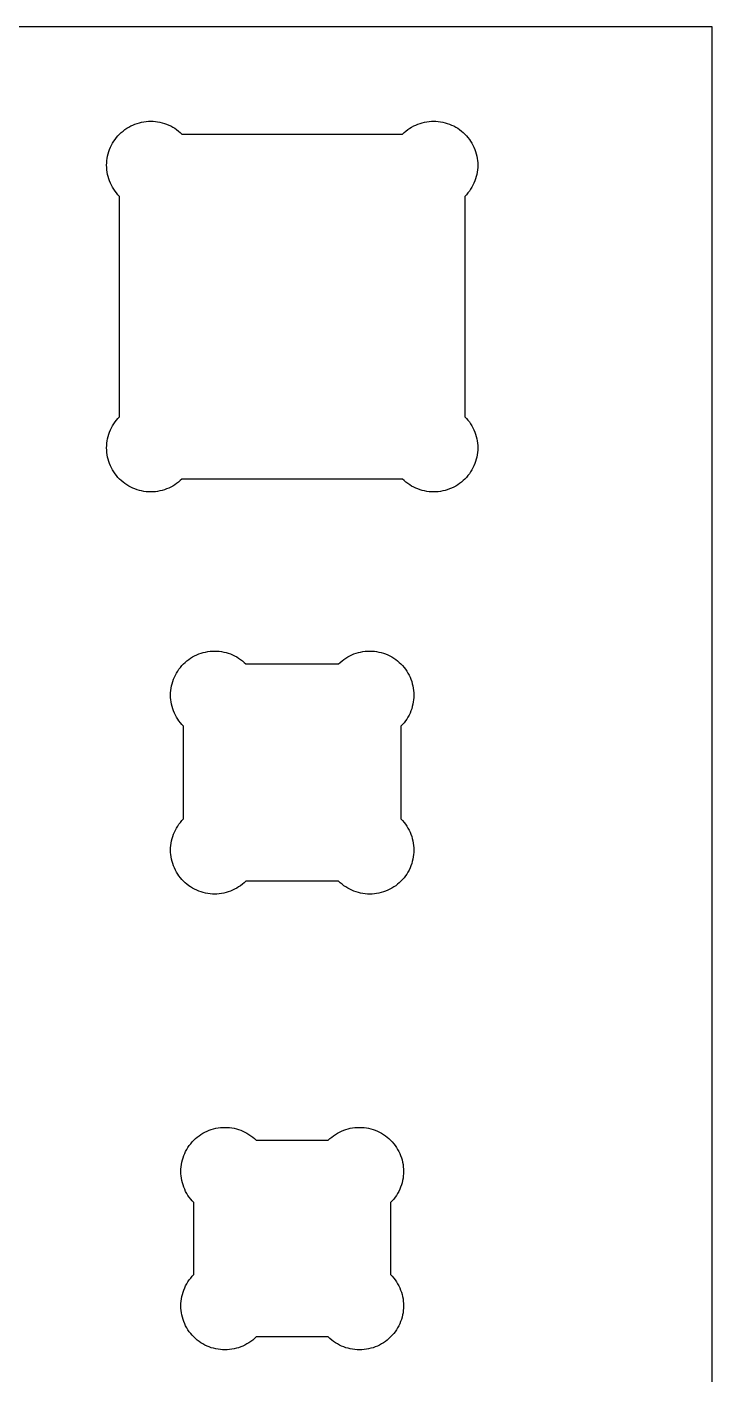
# Model space of a CAD drawing. Header units: metres. Extents: x 0 to 406, y 0 to 165.
# Drawn here: x 359.8 to 406.4, y 73.3 to 165.1 of the extents above; entities that cross this region are included whole.
import ezdxf

# ---------------------------------------------------------------- set-up
doc = ezdxf.new("R2010")
doc.units = ezdxf.units.M

msp = doc.modelspace()

# ---------------------------------------------------------------- linework, layer by layer
for p, q in [((406.4, 165.1), (0, 165.1)), ((406.4, 0), (406.4, 165.1)), ((366.075, 157.8), (366.189, 157.908)), ((366.189, 157.908), (366.308, 158.01)), ((366.308, 158.01), (366.433, 158.106)), ((366.433, 158.106), (366.562, 158.195)), ((366.562, 158.195), (366.696, 158.277)), ((366.696, 158.277), (366.834, 158.352)), ((366.834, 158.352), (366.976, 158.419)), ((366.976, 158.419), (367.121, 158.479)), ((367.121, 158.479), (367.269, 158.532)), ((367.269, 158.532), (367.42, 158.576)), ((367.42, 158.576), (367.573, 158.613)), ((367.573, 158.613), (367.727, 158.642)), ((367.727, 158.642), (367.883, 158.662)), ((367.883, 158.662), (368.039, 158.675)), ((368.039, 158.675), (368.196, 158.679)), ((368.196, 158.679), (368.353, 158.675)), ((368.353, 158.675), (368.51, 158.662)), ((368.51, 158.662), (368.666, 158.642)), ((368.666, 158.642), (368.82, 158.613)), ((368.82, 158.613), (368.973, 158.576)), ((368.973, 158.576), (369.123, 158.532)), ((369.123, 158.532), (369.271, 158.479)), ((369.271, 158.479), (369.417, 158.419)), ((369.417, 158.419), (369.558, 158.352)), ((369.558, 158.352), (369.696, 158.277)), ((369.696, 158.277), (369.83, 158.195)), ((369.83, 158.195), (369.96, 158.106)), ((369.96, 158.106), (370.084, 158.01)), ((370.084, 158.01), (370.204, 157.908)), ((370.204, 157.908), (370.318, 157.8)), ((385.332, 157.8), (385.446, 157.908)), ((385.446, 157.908), (385.566, 158.01)), ((385.566, 158.01), (385.69, 158.106)), ((385.69, 158.106), (385.82, 158.195)), ((385.82, 158.195), (385.954, 158.277)), ((385.954, 158.277), (386.092, 158.352)), ((386.092, 158.352), (386.233, 158.419)), ((386.233, 158.419), (386.379, 158.479)), ((386.379, 158.479), (386.527, 158.532)), ((386.527, 158.532), (386.677, 158.576)), ((386.677, 158.576), (386.83, 158.613)), ((386.83, 158.613), (386.984, 158.642)), ((386.984, 158.642), (387.14, 158.662)), ((387.14, 158.662), (387.297, 158.675)), ((387.297, 158.675), (387.454, 158.679)), ((387.454, 158.679), (387.611, 158.675)), ((387.611, 158.675), (387.767, 158.662)), ((387.767, 158.662), (387.923, 158.642)), ((387.923, 158.642), (388.077, 158.613)), ((388.077, 158.613), (388.23, 158.576)), ((388.23, 158.576), (388.381, 158.532)), ((388.381, 158.532), (388.529, 158.479)), ((388.529, 158.479), (388.674, 158.419)), ((388.674, 158.419), (388.816, 158.352)), ((388.816, 158.352), (388.954, 158.277)), ((388.954, 158.277), (389.088, 158.195)), ((389.088, 158.195), (389.217, 158.106)), ((389.217, 158.106), (389.342, 158.01)), ((389.342, 158.01), (389.461, 157.908)), ((389.461, 157.908), (389.575, 157.8)), ((365.456, 156.899), (365.523, 157.041)), ((365.523, 157.041), (365.598, 157.179)), ((365.598, 157.179), (365.68, 157.313)), ((365.68, 157.313), (365.769, 157.442)), ((365.769, 157.442), (365.865, 157.567)), ((365.865, 157.567), (365.967, 157.686)), ((365.967, 157.686), (366.075, 157.8)), ((366.075, 157.8), (366.075, 157.8)), ((366.075, 157.8), (366.075, 157.8)), ((370.318, 157.8), (385.332, 157.8)), ((389.575, 157.8), (389.575, 157.8)), ((389.575, 157.8), (389.575, 157.8)), ((389.575, 157.8), (389.683, 157.686)), ((389.683, 157.686), (389.785, 157.567)), ((389.785, 157.567), (389.881, 157.442)), ((389.881, 157.442), (389.97, 157.313)), ((389.97, 157.313), (390.052, 157.179)), ((390.052, 157.179), (390.127, 157.041)), ((390.127, 157.041), (390.194, 156.899)), ((365.213, 155.992), (365.233, 156.148)), ((365.233, 156.148), (365.262, 156.302)), ((365.262, 156.302), (365.299, 156.455)), ((365.299, 156.455), (365.343, 156.606)), ((365.343, 156.606), (365.396, 156.754)), ((365.396, 156.754), (365.456, 156.899)), ((390.194, 156.899), (390.254, 156.754)), ((390.254, 156.754), (390.307, 156.606)), ((390.307, 156.606), (390.351, 156.455)), ((390.351, 156.455), (390.388, 156.302)), ((390.388, 156.302), (390.417, 156.148)), ((390.417, 156.148), (390.437, 155.992)), ((365.196, 155.679), (365.2, 155.836)), ((365.2, 155.522), (365.196, 155.679)), ((365.2, 155.836), (365.213, 155.992)), ((365.213, 155.365), (365.2, 155.522)), ((365.233, 155.209), (365.213, 155.365)), ((365.262, 155.055), (365.233, 155.209)), ((390.417, 155.209), (390.388, 155.055)), ((390.437, 155.365), (390.417, 155.209)), ((390.437, 155.992), (390.45, 155.836)), ((390.45, 155.522), (390.437, 155.365)), ((390.45, 155.836), (390.454, 155.679)), ((390.454, 155.679), (390.45, 155.522)), ((365.299, 154.902), (365.262, 155.055)), ((365.343, 154.752), (365.299, 154.902)), ((365.396, 154.604), (365.343, 154.752)), ((365.456, 154.458), (365.396, 154.604)), ((365.523, 154.317), (365.456, 154.458)), ((365.598, 154.179), (365.523, 154.317)), ((390.127, 154.317), (390.052, 154.179)), ((390.194, 154.458), (390.127, 154.317)), ((390.254, 154.604), (390.194, 154.458)), ((390.307, 154.752), (390.254, 154.604)), ((390.351, 154.902), (390.307, 154.752)), ((390.388, 155.055), (390.351, 154.902)), ((365.68, 154.045), (365.598, 154.179)), ((365.769, 153.915), (365.68, 154.045)), ((365.865, 153.791), (365.769, 153.915)), ((365.967, 153.671), (365.865, 153.791)), ((366.075, 153.557), (365.967, 153.671)), ((366.075, 138.543), (366.075, 153.557)), ((389.683, 153.671), (389.575, 153.557)), ((389.575, 153.557), (389.575, 138.543)), ((389.785, 153.791), (389.683, 153.671)), ((389.881, 153.915), (389.785, 153.791)), ((389.97, 154.045), (389.881, 153.915)), ((390.052, 154.179), (389.97, 154.045)), ((365.456, 137.642), (365.523, 137.783)), ((365.523, 137.783), (365.598, 137.921)), ((365.598, 137.921), (365.68, 138.055)), ((365.68, 138.055), (365.769, 138.185)), ((365.769, 138.185), (365.865, 138.309)), ((365.865, 138.309), (365.967, 138.429)), ((365.967, 138.429), (366.075, 138.543)), ((389.575, 138.543), (389.683, 138.429)), ((389.683, 138.429), (389.785, 138.309)), ((389.785, 138.309), (389.881, 138.185)), ((389.881, 138.185), (389.97, 138.055)), ((389.97, 138.055), (390.052, 137.921)), ((390.052, 137.921), (390.127, 137.783)), ((390.127, 137.783), (390.194, 137.642)), ((365.213, 136.735), (365.233, 136.891)), ((365.233, 136.891), (365.262, 137.045)), ((365.262, 137.045), (365.299, 137.198)), ((365.299, 137.198), (365.343, 137.348)), ((365.343, 137.348), (365.396, 137.496)), ((365.396, 137.496), (365.456, 137.642)), ((390.194, 137.642), (390.254, 137.496)), ((390.254, 137.496), (390.307, 137.348)), ((390.307, 137.348), (390.351, 137.198)), ((390.351, 137.198), (390.388, 137.045)), ((390.388, 137.045), (390.417, 136.891)), ((390.417, 136.891), (390.437, 136.735)), ((365.196, 136.421), (365.2, 136.578)), ((365.2, 136.264), (365.196, 136.421)), ((365.2, 136.578), (365.213, 136.735)), ((365.213, 136.108), (365.2, 136.264)), ((365.233, 135.952), (365.213, 136.108)), ((365.262, 135.798), (365.233, 135.952)), ((390.417, 135.952), (390.388, 135.798)), ((390.437, 136.108), (390.417, 135.952)), ((390.437, 136.735), (390.45, 136.578)), ((390.45, 136.264), (390.437, 136.108)), ((390.45, 136.578), (390.454, 136.421)), ((390.454, 136.421), (390.45, 136.264)), ((365.299, 135.645), (365.262, 135.798)), ((365.343, 135.494), (365.299, 135.645)), ((365.396, 135.346), (365.343, 135.494)), ((365.456, 135.201), (365.396, 135.346)), ((365.523, 135.059), (365.456, 135.201)), ((365.598, 134.921), (365.523, 135.059)), ((365.68, 134.787), (365.598, 134.921)), ((390.052, 134.921), (389.97, 134.787)), ((390.127, 135.059), (390.052, 134.921)), ((390.194, 135.201), (390.127, 135.059)), ((390.254, 135.346), (390.194, 135.201)), ((390.307, 135.494), (390.254, 135.346)), ((390.351, 135.645), (390.307, 135.494)), ((390.388, 135.798), (390.351, 135.645)), ((365.769, 134.658), (365.68, 134.787)), ((365.865, 134.533), (365.769, 134.658)), ((365.967, 134.414), (365.865, 134.533)), ((366.075, 134.3), (365.967, 134.414)), ((366.189, 134.192), (366.075, 134.3)), ((366.075, 134.3), (366.075, 134.3)), ((366.075, 134.3), (366.075, 134.3)), ((366.308, 134.09), (366.189, 134.192)), ((366.433, 133.994), (366.308, 134.09)), ((370.084, 134.09), (369.96, 133.994)), ((370.204, 134.192), (370.084, 134.09)), ((370.318, 134.3), (370.204, 134.192)), ((385.332, 134.3), (370.318, 134.3)), ((385.446, 134.192), (385.332, 134.3)), ((385.566, 134.09), (385.446, 134.192)), ((385.69, 133.994), (385.566, 134.09)), ((389.342, 134.09), (389.217, 133.994)), ((389.461, 134.192), (389.342, 134.09)), ((389.575, 134.3), (389.461, 134.192)), ((389.683, 134.414), (389.575, 134.3)), ((389.575, 134.3), (389.575, 134.3)), ((389.575, 134.3), (389.575, 134.3)), ((389.785, 134.533), (389.683, 134.414)), ((389.881, 134.658), (389.785, 134.533)), ((389.97, 134.787), (389.881, 134.658)), ((366.562, 133.905), (366.433, 133.994)), ((366.696, 133.823), (366.562, 133.905)), ((366.834, 133.748), (366.696, 133.823)), ((366.976, 133.681), (366.834, 133.748)), ((367.121, 133.621), (366.976, 133.681)), ((367.269, 133.568), (367.121, 133.621)), ((367.42, 133.524), (367.269, 133.568)), ((367.573, 133.487), (367.42, 133.524)), ((367.727, 133.458), (367.573, 133.487)), ((367.883, 133.438), (367.727, 133.458)), ((368.039, 133.425), (367.883, 133.438)), ((368.196, 133.421), (368.039, 133.425)), ((368.353, 133.425), (368.196, 133.421)), ((368.51, 133.438), (368.353, 133.425)), ((368.666, 133.458), (368.51, 133.438)), ((368.82, 133.487), (368.666, 133.458)), ((368.973, 133.524), (368.82, 133.487)), ((369.123, 133.568), (368.973, 133.524)), ((369.271, 133.621), (369.123, 133.568)), ((369.417, 133.681), (369.271, 133.621)), ((369.558, 133.748), (369.417, 133.681)), ((369.696, 133.823), (369.558, 133.748)), ((369.83, 133.905), (369.696, 133.823)), ((369.96, 133.994), (369.83, 133.905)), ((385.82, 133.905), (385.69, 133.994)), ((385.954, 133.823), (385.82, 133.905)), ((386.092, 133.748), (385.954, 133.823)), ((386.233, 133.681), (386.092, 133.748)), ((386.379, 133.621), (386.233, 133.681)), ((386.527, 133.568), (386.379, 133.621)), ((386.677, 133.524), (386.527, 133.568)), ((386.83, 133.487), (386.677, 133.524)), ((386.984, 133.458), (386.83, 133.487)), ((387.14, 133.438), (386.984, 133.458)), ((387.297, 133.425), (387.14, 133.438)), ((387.454, 133.421), (387.297, 133.425)), ((387.611, 133.425), (387.454, 133.421)), ((387.767, 133.438), (387.611, 133.425)), ((387.923, 133.458), (387.767, 133.438)), ((388.077, 133.487), (387.923, 133.458)), ((388.23, 133.524), (388.077, 133.487)), ((388.381, 133.568), (388.23, 133.524)), ((388.529, 133.621), (388.381, 133.568)), ((388.674, 133.681), (388.529, 133.621)), ((388.816, 133.748), (388.674, 133.681)), ((388.954, 133.823), (388.816, 133.748)), ((389.088, 133.905), (388.954, 133.823)), ((389.217, 133.994), (389.088, 133.905)), ((370.783, 122.006), (370.912, 122.095)), ((370.912, 122.095), (371.046, 122.177)), ((371.046, 122.177), (371.184, 122.252)), ((371.184, 122.252), (371.326, 122.319)), ((371.326, 122.319), (371.471, 122.379)), ((371.471, 122.379), (371.619, 122.432)), ((371.619, 122.432), (371.77, 122.476)), ((371.77, 122.476), (371.923, 122.513)), ((371.923, 122.513), (372.077, 122.542)), ((372.077, 122.542), (372.233, 122.562)), ((372.233, 122.562), (372.389, 122.575)), ((372.389, 122.575), (372.546, 122.579)), ((372.546, 122.579), (372.703, 122.575)), ((372.703, 122.575), (372.86, 122.562)), ((372.86, 122.562), (373.016, 122.542)), ((373.016, 122.542), (373.17, 122.513)), ((373.17, 122.513), (373.323, 122.476)), ((373.323, 122.476), (373.473, 122.432)), ((373.473, 122.432), (373.621, 122.379)), ((373.621, 122.379), (373.767, 122.319)), ((373.767, 122.319), (373.908, 122.252)), ((373.908, 122.252), (374.046, 122.177)), ((374.046, 122.177), (374.18, 122.095)), ((374.18, 122.095), (374.31, 122.006)), ((381.34, 122.006), (381.47, 122.095)), ((381.47, 122.095), (381.604, 122.177)), ((381.604, 122.177), (381.742, 122.252)), ((381.742, 122.252), (381.883, 122.319)), ((381.883, 122.319), (382.029, 122.379)), ((382.029, 122.379), (382.177, 122.432)), ((382.177, 122.432), (382.327, 122.476)), ((382.327, 122.476), (382.48, 122.513)), ((382.48, 122.513), (382.634, 122.542)), ((382.634, 122.542), (382.79, 122.562)), ((382.79, 122.562), (382.947, 122.575)), ((382.947, 122.575), (383.104, 122.579)), ((383.104, 122.579), (383.261, 122.575)), ((383.261, 122.575), (383.417, 122.562)), ((383.417, 122.562), (383.573, 122.542)), ((383.573, 122.542), (383.727, 122.513)), ((383.727, 122.513), (383.88, 122.476)), ((383.88, 122.476), (384.031, 122.432)), ((384.031, 122.432), (384.179, 122.379)), ((384.179, 122.379), (384.324, 122.319)), ((384.324, 122.319), (384.466, 122.252)), ((384.466, 122.252), (384.604, 122.177)), ((384.604, 122.177), (384.738, 122.095)), ((384.738, 122.095), (384.867, 122.006)), ((369.948, 121.079), (370.03, 121.213)), ((370.03, 121.213), (370.119, 121.342)), ((370.119, 121.342), (370.215, 121.467)), ((370.215, 121.467), (370.317, 121.586)), ((370.317, 121.586), (370.425, 121.7)), ((370.425, 121.7), (370.539, 121.808)), ((370.539, 121.808), (370.658, 121.91)), ((370.658, 121.91), (370.783, 122.006)), ((374.31, 122.006), (374.434, 121.91)), ((374.434, 121.91), (374.554, 121.808)), ((374.554, 121.808), (374.668, 121.7)), ((374.668, 121.7), (380.982, 121.7)), ((380.982, 121.7), (381.096, 121.808)), ((381.096, 121.808), (381.216, 121.91)), ((381.216, 121.91), (381.34, 122.006)), ((384.867, 122.006), (384.992, 121.91)), ((384.992, 121.91), (385.111, 121.808)), ((385.111, 121.808), (385.225, 121.7)), ((385.225, 121.7), (385.333, 121.586)), ((385.333, 121.586), (385.435, 121.467)), ((385.435, 121.467), (385.531, 121.342)), ((385.531, 121.342), (385.62, 121.213)), ((385.62, 121.213), (385.702, 121.079)), ((369.612, 120.202), (369.649, 120.355)), ((369.649, 120.355), (369.693, 120.506)), ((369.693, 120.506), (369.746, 120.654)), ((369.746, 120.654), (369.806, 120.799)), ((369.806, 120.799), (369.873, 120.941)), ((369.873, 120.941), (369.948, 121.079)), ((385.702, 121.079), (385.777, 120.941)), ((385.777, 120.941), (385.844, 120.799)), ((385.844, 120.799), (385.904, 120.654)), ((385.904, 120.654), (385.957, 120.506)), ((385.957, 120.506), (386.001, 120.355)), ((386.001, 120.355), (386.038, 120.202)), ((369.546, 119.579), (369.55, 119.736)), ((369.55, 119.422), (369.546, 119.579)), ((369.55, 119.736), (369.563, 119.892)), ((369.563, 119.265), (369.55, 119.422)), ((369.563, 119.892), (369.583, 120.048)), ((369.583, 120.048), (369.612, 120.202)), ((386.038, 120.202), (386.067, 120.048)), ((386.067, 120.048), (386.087, 119.892)), ((386.087, 119.892), (386.1, 119.736)), ((386.1, 119.422), (386.087, 119.265)), ((386.1, 119.736), (386.104, 119.579)), ((386.104, 119.579), (386.1, 119.422)), ((369.583, 119.109), (369.563, 119.265)), ((369.612, 118.955), (369.583, 119.109)), ((369.649, 118.802), (369.612, 118.955)), ((369.693, 118.652), (369.649, 118.802)), ((369.746, 118.504), (369.693, 118.652)), ((369.806, 118.358), (369.746, 118.504)), ((385.904, 118.504), (385.844, 118.358)), ((385.957, 118.652), (385.904, 118.504)), ((386.001, 118.802), (385.957, 118.652)), ((386.038, 118.955), (386.001, 118.802)), ((386.067, 119.109), (386.038, 118.955)), ((386.087, 119.265), (386.067, 119.109)), ((369.873, 118.217), (369.806, 118.358)), ((369.948, 118.079), (369.873, 118.217)), ((370.03, 117.945), (369.948, 118.079)), ((370.119, 117.815), (370.03, 117.945)), ((370.215, 117.691), (370.119, 117.815)), ((370.317, 117.571), (370.215, 117.691)), ((370.425, 117.457), (370.317, 117.571)), ((385.333, 117.571), (385.225, 117.457)), ((385.435, 117.691), (385.333, 117.571)), ((385.531, 117.815), (385.435, 117.691)), ((385.62, 117.945), (385.531, 117.815)), ((385.702, 118.079), (385.62, 117.945)), ((385.777, 118.217), (385.702, 118.079)), ((385.844, 118.358), (385.777, 118.217)), ((370.425, 111.143), (370.425, 117.457)), ((385.225, 117.457), (385.225, 111.143)), ((370.317, 111.029), (370.425, 111.143)), ((385.225, 111.143), (385.333, 111.029)), ((369.746, 110.096), (369.806, 110.242)), ((369.806, 110.242), (369.873, 110.383)), ((369.873, 110.383), (369.948, 110.521)), ((369.948, 110.521), (370.03, 110.655)), ((370.03, 110.655), (370.119, 110.785)), ((370.119, 110.785), (370.215, 110.909)), ((370.215, 110.909), (370.317, 111.029)), ((385.333, 111.029), (385.435, 110.909)), ((385.435, 110.909), (385.531, 110.785)), ((385.531, 110.785), (385.62, 110.655)), ((385.62, 110.655), (385.702, 110.521)), ((385.702, 110.521), (385.777, 110.383)), ((385.777, 110.383), (385.844, 110.242)), ((385.844, 110.242), (385.904, 110.096)), ((369.55, 109.178), (369.563, 109.335)), ((369.563, 109.335), (369.583, 109.491)), ((369.583, 109.491), (369.612, 109.645)), ((369.612, 109.645), (369.649, 109.798)), ((369.649, 109.798), (369.693, 109.948)), ((369.693, 109.948), (369.746, 110.096)), ((385.904, 110.096), (385.957, 109.948)), ((385.957, 109.948), (386.001, 109.798)), ((386.001, 109.798), (386.038, 109.645)), ((386.038, 109.645), (386.067, 109.491)), ((386.067, 109.491), (386.087, 109.335)), ((386.087, 109.335), (386.1, 109.178)), ((369.546, 109.021), (369.55, 109.178)), ((369.55, 108.864), (369.546, 109.021)), ((369.563, 108.708), (369.55, 108.864)), ((369.583, 108.552), (369.563, 108.708)), ((369.612, 108.398), (369.583, 108.552)), ((369.649, 108.245), (369.612, 108.398)), ((386.038, 108.398), (386.001, 108.245)), ((386.067, 108.552), (386.038, 108.398)), ((386.087, 108.708), (386.067, 108.552)), ((386.1, 108.864), (386.087, 108.708)), ((386.1, 109.178), (386.104, 109.021)), ((386.104, 109.021), (386.1, 108.864)), ((369.693, 108.094), (369.649, 108.245)), ((369.746, 107.946), (369.693, 108.094)), ((369.806, 107.801), (369.746, 107.946)), ((369.873, 107.659), (369.806, 107.801)), ((369.948, 107.521), (369.873, 107.659)), ((370.03, 107.387), (369.948, 107.521)), ((370.119, 107.258), (370.03, 107.387)), ((385.62, 107.387), (385.531, 107.258)), ((385.702, 107.521), (385.62, 107.387)), ((385.777, 107.659), (385.702, 107.521)), ((385.844, 107.801), (385.777, 107.659)), ((385.904, 107.946), (385.844, 107.801)), ((385.957, 108.094), (385.904, 107.946)), ((386.001, 108.245), (385.957, 108.094)), ((370.215, 107.133), (370.119, 107.258)), ((370.317, 107.014), (370.215, 107.133)), ((370.425, 106.9), (370.317, 107.014)), ((370.539, 106.792), (370.425, 106.9)), ((370.658, 106.69), (370.539, 106.792)), ((370.783, 106.594), (370.658, 106.69)), ((370.912, 106.505), (370.783, 106.594)), ((371.046, 106.423), (370.912, 106.505)), ((374.18, 106.505), (374.046, 106.423)), ((374.31, 106.594), (374.18, 106.505)), ((374.434, 106.69), (374.31, 106.594)), ((374.554, 106.792), (374.434, 106.69)), ((374.668, 106.9), (374.554, 106.792)), ((380.982, 106.9), (374.668, 106.9)), ((381.096, 106.792), (380.982, 106.9)), ((381.216, 106.69), (381.096, 106.792)), ((381.34, 106.594), (381.216, 106.69)), ((381.47, 106.505), (381.34, 106.594)), ((381.604, 106.423), (381.47, 106.505)), ((384.738, 106.505), (384.604, 106.423)), ((384.867, 106.594), (384.738, 106.505)), ((384.992, 106.69), (384.867, 106.594)), ((385.111, 106.792), (384.992, 106.69)), ((385.225, 106.9), (385.111, 106.792)), ((385.333, 107.014), (385.225, 106.9)), ((385.435, 107.133), (385.333, 107.014)), ((385.531, 107.258), (385.435, 107.133)), ((371.184, 106.348), (371.046, 106.423)), ((371.326, 106.281), (371.184, 106.348)), ((371.471, 106.221), (371.326, 106.281)), ((371.619, 106.168), (371.471, 106.221)), ((371.77, 106.124), (371.619, 106.168)), ((371.923, 106.087), (371.77, 106.124)), ((372.077, 106.058), (371.923, 106.087)), ((372.233, 106.038), (372.077, 106.058)), ((372.389, 106.025), (372.233, 106.038)), ((372.546, 106.021), (372.389, 106.025)), ((372.703, 106.025), (372.546, 106.021)), ((372.86, 106.038), (372.703, 106.025)), ((373.016, 106.058), (372.86, 106.038)), ((373.17, 106.087), (373.016, 106.058)), ((373.323, 106.124), (373.17, 106.087)), ((373.473, 106.168), (373.323, 106.124)), ((373.621, 106.221), (373.473, 106.168)), ((373.767, 106.281), (373.621, 106.221)), ((373.908, 106.348), (373.767, 106.281)), ((374.046, 106.423), (373.908, 106.348)), ((381.742, 106.348), (381.604, 106.423)), ((381.883, 106.281), (381.742, 106.348)), ((382.029, 106.221), (381.883, 106.281)), ((382.177, 106.168), (382.029, 106.221)), ((382.327, 106.124), (382.177, 106.168)), ((382.48, 106.087), (382.327, 106.124)), ((382.634, 106.058), (382.48, 106.087)), ((382.79, 106.038), (382.634, 106.058)), ((382.947, 106.025), (382.79, 106.038)), ((383.104, 106.021), (382.947, 106.025)), ((383.261, 106.025), (383.104, 106.021)), ((383.417, 106.038), (383.261, 106.025)), ((383.573, 106.058), (383.417, 106.038)), ((383.727, 106.087), (383.573, 106.058)), ((383.88, 106.124), (383.727, 106.087)), ((384.031, 106.168), (383.88, 106.124)), ((384.179, 106.221), (384.031, 106.168)), ((384.324, 106.281), (384.179, 106.221)), ((384.466, 106.348), (384.324, 106.281)), ((384.604, 106.423), (384.466, 106.348)), ((372.171, 89.9294), (372.319, 89.9818)), ((372.319, 89.9818), (372.47, 90.0265)), ((372.47, 90.0265), (372.623, 90.0631)), ((372.623, 90.0631), (372.777, 90.0917)), ((372.777, 90.0917), (372.933, 90.1122)), ((372.933, 90.1122), (373.089, 90.1246)), ((373.089, 90.1246), (373.246, 90.1287)), ((373.246, 90.1287), (373.403, 90.1246)), ((373.403, 90.1246), (373.56, 90.1122)), ((373.56, 90.1122), (373.716, 90.0917)), ((373.716, 90.0917), (373.87, 90.0631)), ((373.87, 90.0631), (374.023, 90.0265)), ((374.023, 90.0265), (374.173, 89.9818)), ((374.173, 89.9818), (374.321, 89.9294)), ((381.329, 89.9294), (381.477, 89.9818)), ((381.477, 89.9818), (381.627, 90.0265)), ((381.627, 90.0265), (381.78, 90.0631)), ((381.78, 90.0631), (381.934, 90.0917)), ((381.934, 90.0917), (382.09, 90.1122)), ((382.09, 90.1122), (382.247, 90.1246)), ((382.247, 90.1246), (382.404, 90.1287)), ((382.404, 90.1287), (382.561, 90.1246)), ((382.561, 90.1246), (382.717, 90.1122)), ((382.717, 90.1122), (382.873, 90.0917)), ((382.873, 90.0917), (383.027, 90.0631)), ((383.027, 90.0631), (383.18, 90.0265)), ((383.18, 90.0265), (383.331, 89.9818)), ((383.331, 89.9818), (383.479, 89.9294)), ((370.915, 89.0166), (371.017, 89.1361)), ((371.017, 89.1361), (371.125, 89.25)), ((371.125, 89.25), (371.239, 89.3581)), ((371.239, 89.3581), (371.358, 89.4601)), ((371.358, 89.4601), (371.483, 89.5557)), ((371.483, 89.5557), (371.612, 89.6447)), ((371.612, 89.6447), (371.746, 89.7268)), ((371.746, 89.7268), (371.884, 89.8017)), ((371.884, 89.8017), (372.026, 89.8693)), ((372.026, 89.8693), (372.171, 89.9294)), ((374.321, 89.9294), (374.467, 89.8693)), ((374.467, 89.8693), (374.608, 89.8017)), ((374.608, 89.8017), (374.746, 89.7268)), ((374.746, 89.7268), (374.88, 89.6447)), ((374.88, 89.6447), (375.01, 89.5557)), ((375.01, 89.5557), (375.134, 89.4601)), ((375.134, 89.4601), (375.254, 89.3581)), ((375.254, 89.3581), (375.368, 89.25)), ((375.368, 89.25), (380.282, 89.25)), ((380.282, 89.25), (380.396, 89.3581)), ((380.396, 89.3581), (380.516, 89.4601)), ((380.516, 89.4601), (380.64, 89.5557)), ((380.64, 89.5557), (380.77, 89.6447)), ((380.77, 89.6447), (380.904, 89.7268)), ((380.904, 89.7268), (381.042, 89.8017)), ((381.042, 89.8017), (381.183, 89.8693)), ((381.183, 89.8693), (381.329, 89.9294)), ((383.479, 89.9294), (383.624, 89.8693)), ((383.624, 89.8693), (383.766, 89.8017)), ((383.766, 89.8017), (383.904, 89.7268)), ((383.904, 89.7268), (384.038, 89.6447)), ((384.038, 89.6447), (384.167, 89.5557)), ((384.167, 89.5557), (384.292, 89.4601)), ((384.292, 89.4601), (384.411, 89.3581)), ((384.411, 89.3581), (384.525, 89.25)), ((384.525, 89.25), (384.633, 89.1361)), ((384.633, 89.1361), (384.735, 89.0166)), ((370.393, 88.0557), (370.446, 88.2038)), ((370.446, 88.2038), (370.506, 88.3489)), ((370.506, 88.3489), (370.573, 88.4907)), ((370.573, 88.4907), (370.648, 88.6287)), ((370.648, 88.6287), (370.73, 88.7626)), ((370.73, 88.7626), (370.819, 88.892)), ((370.819, 88.892), (370.915, 89.0166)), ((384.735, 89.0166), (384.831, 88.892)), ((384.831, 88.892), (384.92, 88.7626)), ((384.92, 88.7626), (385.002, 88.6287)), ((385.002, 88.6287), (385.077, 88.4907)), ((385.077, 88.4907), (385.144, 88.3489)), ((385.144, 88.3489), (385.204, 88.2038)), ((385.204, 88.2038), (385.257, 88.0557)), ((370.246, 87.1287), (370.25, 87.2857)), ((370.25, 87.2857), (370.263, 87.4423)), ((370.263, 87.4423), (370.283, 87.598)), ((370.283, 87.598), (370.312, 87.7524)), ((370.312, 87.7524), (370.349, 87.9051)), ((370.349, 87.9051), (370.393, 88.0557)), ((385.257, 88.0557), (385.301, 87.9051)), ((385.301, 87.9051), (385.338, 87.7524)), ((385.338, 87.7524), (385.367, 87.598)), ((385.367, 87.598), (385.387, 87.4423)), ((385.387, 87.4423), (385.4, 87.2857)), ((385.4, 87.2857), (385.404, 87.1287)), ((370.25, 86.9717), (370.246, 87.1287)), ((370.263, 86.8151), (370.25, 86.9717)), ((370.283, 86.6594), (370.263, 86.8151)), ((370.312, 86.5049), (370.283, 86.6594)), ((370.349, 86.3522), (370.312, 86.5049)), ((370.393, 86.2016), (370.349, 86.3522)), ((385.301, 86.3522), (385.257, 86.2016)), ((385.338, 86.5049), (385.301, 86.3522)), ((385.367, 86.6594), (385.338, 86.5049)), ((385.387, 86.8151), (385.367, 86.6594)), ((385.4, 86.9717), (385.387, 86.8151)), ((385.404, 87.1287), (385.4, 86.9717)), ((370.446, 86.0536), (370.393, 86.2016)), ((370.506, 85.9085), (370.446, 86.0536)), ((370.573, 85.7667), (370.506, 85.9085)), ((370.648, 85.6287), (370.573, 85.7667)), ((370.73, 85.4948), (370.648, 85.6287)), ((370.819, 85.3653), (370.73, 85.4948)), ((370.915, 85.2407), (370.819, 85.3653)), ((384.831, 85.3653), (384.735, 85.2407)), ((384.92, 85.4948), (384.831, 85.3653)), ((385.002, 85.6287), (384.92, 85.4948)), ((385.077, 85.7667), (385.002, 85.6287)), ((385.144, 85.9085), (385.077, 85.7667)), ((385.204, 86.0536), (385.144, 85.9085)), ((385.257, 86.2016), (385.204, 86.0536)), ((371.017, 85.1213), (370.915, 85.2407)), ((371.125, 85.0074), (371.017, 85.1213)), ((371.125, 80.0926), (371.125, 85.0074)), ((384.633, 85.1213), (384.525, 85.0074)), ((384.525, 85.0074), (384.525, 80.0926)), ((384.735, 85.2407), (384.633, 85.1213)), ((370.819, 79.7347), (370.915, 79.8593)), ((370.915, 79.8593), (371.017, 79.9787)), ((371.017, 79.9787), (371.125, 80.0926)), ((384.525, 80.0926), (384.633, 79.9787)), ((384.633, 79.9787), (384.735, 79.8593)), ((384.735, 79.8593), (384.831, 79.7347)), ((370.393, 78.8984), (370.446, 79.0464)), ((370.446, 79.0464), (370.506, 79.1915)), ((370.506, 79.1915), (370.573, 79.3333)), ((370.573, 79.3333), (370.648, 79.4713)), ((370.648, 79.4713), (370.73, 79.6052)), ((370.73, 79.6052), (370.819, 79.7347)), ((384.831, 79.7347), (384.92, 79.6052)), ((384.92, 79.6052), (385.002, 79.4713)), ((385.002, 79.4713), (385.077, 79.3333)), ((385.077, 79.3333), (385.144, 79.1915)), ((385.144, 79.1915), (385.204, 79.0464)), ((385.204, 79.0464), (385.257, 78.8984)), ((370.246, 77.9713), (370.25, 78.1283)), ((370.25, 78.1283), (370.263, 78.2849)), ((370.263, 78.2849), (370.283, 78.4406)), ((370.283, 78.4406), (370.312, 78.5951)), ((370.312, 78.5951), (370.349, 78.7478)), ((370.349, 78.7478), (370.393, 78.8984)), ((385.257, 78.8984), (385.301, 78.7478)), ((385.301, 78.7478), (385.338, 78.5951)), ((385.338, 78.5951), (385.367, 78.4406)), ((385.367, 78.4406), (385.387, 78.2849)), ((385.387, 78.2849), (385.4, 78.1283)), ((385.4, 78.1283), (385.404, 77.9713)), ((370.25, 77.8143), (370.246, 77.9713)), ((370.263, 77.6577), (370.25, 77.8143)), ((370.283, 77.502), (370.263, 77.6577)), ((370.312, 77.3476), (370.283, 77.502)), ((370.349, 77.1949), (370.312, 77.3476)), ((370.393, 77.0443), (370.349, 77.1949)), ((385.301, 77.1949), (385.257, 77.0443)), ((385.338, 77.3476), (385.301, 77.1949)), ((385.367, 77.502), (385.338, 77.3476)), ((385.387, 77.6577), (385.367, 77.502)), ((385.4, 77.8143), (385.387, 77.6577)), ((385.404, 77.9713), (385.4, 77.8143)), ((370.446, 76.8962), (370.393, 77.0443)), ((370.506, 76.7511), (370.446, 76.8962)), ((370.573, 76.6093), (370.506, 76.7511)), ((370.648, 76.4713), (370.573, 76.6093)), ((370.73, 76.3374), (370.648, 76.4713)), ((370.819, 76.208), (370.73, 76.3374)), ((370.915, 76.0834), (370.819, 76.208)), ((384.831, 76.208), (384.735, 76.0834)), ((384.92, 76.3374), (384.831, 76.208)), ((385.002, 76.4713), (384.92, 76.3374)), ((385.077, 76.6093), (385.002, 76.4713)), ((385.144, 76.7511), (385.077, 76.6093)), ((385.204, 76.8962), (385.144, 76.7511)), ((385.257, 77.0443), (385.204, 76.8962)), ((371.017, 75.9639), (370.915, 76.0834)), ((371.125, 75.85), (371.017, 75.9639)), ((371.239, 75.7419), (371.125, 75.85)), ((371.358, 75.6399), (371.239, 75.7419)), ((371.483, 75.5443), (371.358, 75.6399)), ((371.612, 75.4553), (371.483, 75.5443)), ((371.746, 75.3732), (371.612, 75.4553)), ((371.884, 75.2983), (371.746, 75.3732)), ((372.026, 75.2307), (371.884, 75.2983)), ((374.608, 75.2983), (374.467, 75.2307)), ((374.746, 75.3732), (374.608, 75.2983)), ((374.88, 75.4553), (374.746, 75.3732)), ((375.01, 75.5443), (374.88, 75.4553)), ((375.134, 75.6399), (375.01, 75.5443)), ((375.254, 75.7419), (375.134, 75.6399)), ((375.368, 75.85), (375.254, 75.7419)), ((380.282, 75.85), (375.368, 75.85)), ((380.396, 75.7419), (380.282, 75.85)), ((380.516, 75.6399), (380.396, 75.7419)), ((380.64, 75.5443), (380.516, 75.6399)), ((380.77, 75.4553), (380.64, 75.5443)), ((380.904, 75.3732), (380.77, 75.4553)), ((381.042, 75.2983), (380.904, 75.3732)), ((381.183, 75.2307), (381.042, 75.2983)), ((383.766, 75.2983), (383.624, 75.2307)), ((383.904, 75.3732), (383.766, 75.2983)), ((384.038, 75.4553), (383.904, 75.3732)), ((384.167, 75.5443), (384.038, 75.4553)), ((384.292, 75.6399), (384.167, 75.5443)), ((384.411, 75.7419), (384.292, 75.6399)), ((384.525, 75.85), (384.411, 75.7419)), ((384.633, 75.9639), (384.525, 75.85)), ((384.735, 76.0834), (384.633, 75.9639)), ((372.171, 75.1706), (372.026, 75.2307)), ((372.319, 75.1182), (372.171, 75.1706)), ((372.47, 75.0735), (372.319, 75.1182)), ((372.623, 75.0369), (372.47, 75.0735)), ((372.777, 75.0083), (372.623, 75.0369)), ((372.933, 74.9878), (372.777, 75.0083)), ((373.089, 74.9754), (372.933, 74.9878)), ((373.246, 74.9713), (373.089, 74.9754)), ((373.403, 74.9754), (373.246, 74.9713)), ((373.56, 74.9878), (373.403, 74.9754)), ((373.716, 75.0083), (373.56, 74.9878)), ((373.87, 75.0369), (373.716, 75.0083)), ((374.023, 75.0735), (373.87, 75.0369)), ((374.173, 75.1182), (374.023, 75.0735)), ((374.321, 75.1706), (374.173, 75.1182)), ((374.467, 75.2307), (374.321, 75.1706)), ((381.329, 75.1706), (381.183, 75.2307)), ((381.477, 75.1182), (381.329, 75.1706)), ((381.627, 75.0735), (381.477, 75.1182)), ((381.78, 75.0369), (381.627, 75.0735)), ((381.934, 75.0083), (381.78, 75.0369)), ((382.09, 74.9878), (381.934, 75.0083)), ((382.247, 74.9754), (382.09, 74.9878)), ((382.404, 74.9713), (382.247, 74.9754)), ((382.561, 74.9754), (382.404, 74.9713)), ((382.717, 74.9878), (382.561, 74.9754)), ((382.873, 75.0083), (382.717, 74.9878)), ((383.027, 75.0369), (382.873, 75.0083)), ((383.18, 75.0735), (383.027, 75.0369)), ((383.331, 75.1182), (383.18, 75.0735)), ((383.479, 75.1706), (383.331, 75.1182)), ((383.624, 75.2307), (383.479, 75.1706))]:
    msp.add_line(p, q)

doc.saveas('drawing.dxf')
